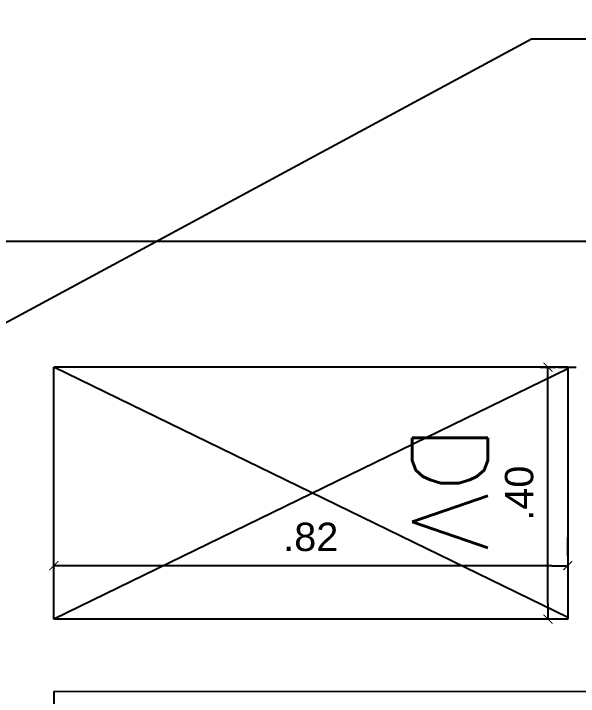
# Model space of a CAD drawing. Header units: metres. Extents: x 198 to 412, y -54 to 17.
# Drawn here: x 253.685 to 254.581, y -23.416 to -22.332 of the extents above; entities that cross this region are included whole.
import ezdxf
from ezdxf import colors
from ezdxf.entities.mleader import LeaderData, LeaderLine
from ezdxf.math import Vec2, Vec3

# ---------------------------------------------------------------- set-up
doc = ezdxf.new("R2010")
doc.units = ezdxf.units.M
doc.header["$LTSCALE"] = 10
doc.linetypes.add('HIDDEN', pattern=[0.375, 0.25, -0.125])
for name, color, linetype in [('A-MUROS', 6, 'Continuous'), ('A-Proyección', 1, 'HIDDEN'), ('A-Texto', 3, 'Continuous'), ('A-TEXTOS', 2, 'Continuous'), ('TCOTA', 1, 'Continuous')]:
    doc.layers.add(name, color=color, linetype=linetype)
doc.styles.add('ARIAL', font='arial.ttf')
doc.styles.add('T12', font='romans.shx', dxfattribs={"height": 0.12})
doc.dimstyles.new('ST-COTA-25', dxfattribs={"dimscale": 0.25, "dimtxt": 0.18, "dimasz": 0.1, "dimexe": 0.18, "dimexo": 0.0625, "dimgap": 0.09, "dimtad": 1, "dimzin": 4, "dimdsep": 46, "dimtxsty": 'ARIAL', "dimblk1": 'COTA_N', "dimblk2": 'COTA_N', "dimsah": 1, "dimcen": 0.09, "dimclrd": 8, "dimclre": 8, "dimclrt": 1, "dimadec": 0, "dimazin": 0, "dimtfac": 1, "dimtix": 1, "dimtmove": 0, "dimatfit": 3, "dimldrblk": 'COTA_N', "dimfxl": 0.18, "dimtolj": 1, "dimtzin": 0, "dimarcsym": 0})

# ---------------------------------------------------------------- blocks, each defined once
blk = doc.blocks.new('COTA_N')
for p, q in [((0, 0.5), (0, -0.5)), ((-1, 0), (0, 0))]:
    blk.add_line(p, q)
at = {"color": 3, "const_width": 0.065}
blk.add_lwpolyline([(0.141, 0.141), (0.283, 0.283), (0, 0), (-0.141, -0.141), (-0.283, -0.283)], dxfattribs=at)
blk = doc.blocks.new('*D524')
at = {"layer": 'Defpoints', "color": 0, "transparency": 16777216}
for p in [(254.5327, -22.8932), (254.5327, -22.8932), (254.5328, -23.2932)]:
    blk.add_point(p, dxfattribs=at)
at = {"layer": 'TCOTA', "color": 8, "lineweight": -2, "transparency": 16777216}
for p, q in [((254.5483, -22.8932), (254.5777, -22.8932)), ((254.5327, -23.2682), (254.5327, -22.9182)), ((254.5171, -23.2932), (254.4877, -23.2932))]:
    blk.add_line(p, q, dxfattribs=at)
at = {"layer": 'TCOTA', "color": 8, "lineweight": -2, "transparency": 16777216, "xscale": 0.025, "yscale": 0.025, "zscale": 0.025}
for p, rotation in [((254.5327, -22.8932), 90), ((254.5327, -23.2932), 270)]:
    blk.add_blockref('COTA_N', p, dxfattribs=dict(at, rotation=rotation))
at = {"layer": 'TCOTA', "color": 1, "transparency": 16777216, "insert": (254.4872, -23.0932), "char_height": 0.045, "attachment_point": 5, "rotation": 90, "style": 'ARIAL'}
blk.add_mtext('\\A1;.40', dxfattribs=at)
blk = doc.blocks.new('*D525')
at = {"layer": 'Defpoints', "color": 0, "transparency": 16777216}
for p in [(253.7489, -23.2083), (253.7489, -23.2083), (254.564, -23.2084)]:
    blk.add_point(p, dxfattribs=at)
at = {"layer": 'TCOTA', "color": 8, "lineweight": -2, "transparency": 16777216}
for p, q in [((253.7489, -23.1927), (253.7489, -23.1633)), ((254.564, -23.1928), (254.564, -23.1633)), ((254.539, -23.2083), (253.7739, -23.2083))]:
    blk.add_line(p, q, dxfattribs=at)
at = {"layer": 'TCOTA', "color": 8, "lineweight": -2, "transparency": 16777216, "xscale": 0.025, "yscale": 0.025, "zscale": 0.025, "rotation": 180}
blk.add_blockref('COTA_N', (253.7489, -23.2083), dxfattribs=at)
at = {"layer": 'TCOTA', "color": 8, "lineweight": -2, "transparency": 16777216, "xscale": 0.025, "yscale": 0.025, "zscale": 0.025}
blk.add_blockref('COTA_N', (254.564, -23.2083), dxfattribs=at)
at = {"layer": 'TCOTA', "color": 1, "transparency": 16777216, "insert": (254.1564, -23.1628), "char_height": 0.045, "attachment_point": 5, "style": 'ARIAL'}
blk.add_mtext('\\A1;.82', dxfattribs=at)

msp = doc.modelspace()

# ---------------------------------------------------------------- linework, layer by layer
at = {"layer": 'A-MUROS'}
for p, q in [((253.0085, -22.6932), (256.2578, -22.6932)), ((253.7489, -23.2931), (253.749, -22.8933)), ((254.564, -22.8932), (253.749, -22.8933)), ((254.564, -22.8932), (254.564, -23.2932)), ((254.564, -23.2932), (253.7489, -23.2931)), ((253.7489, -23.4082), (253.7488, -24.7926)), ((254.649, -23.4083), (253.7489, -23.4082))]:
    msp.add_line(p, q, dxfattribs=at)
at = {"layer": 'A-Proyección'}
for points in [[(254.564, -23.2908), (253.749, -22.8933)], [(254.564, -22.8956), (253.749, -23.2931)]]:
    msp.add_lwpolyline(points, dxfattribs=at)

# ---------------------------------------------------------------- texts
at = {"layer": 'A-Texto', "style": 'T12'}
msp.add_text('DV', height=0.12, rotation=270, dxfattribs=at).set_placement((254.3172, -22.9845))

# ---------------------------------------------------------------- dimensions: what is measured, and where the dimension line sits
at = {"layer": 'TCOTA'}
for base, p1, p2, angle, picture, middle in [((254.5327, -22.8932), (254.5328, -23.2932), (254.5327, -22.8932), 90, '*D524', (254.4872, -23.0932)), ((253.7489, -23.2083), (254.564, -23.2084), (253.7489, -23.2083), 180, '*D525', (254.1564, -23.1628))]:
    dim = msp.add_linear_dim(base=base, p1=p1, p2=p2, angle=angle, dimstyle='ST-COTA-25', dxfattribs=at)
    dim.commit()
    dim.dimension.update_dxf_attribs({"geometry": picture, "text_midpoint": middle})

# ---------------------------------------------------------------- leaders
at = {"layer": 'A-TEXTOS'}
ml = msp.add_multileader_mtext('Standard', dxfattribs=at)
ml.set_content('4', color=256, style='ARIAL')
ml.set_leader_properties(color=1)
ml.build(insert=Vec2(0, 0))
ml.multileader.update_dxf_attribs({"has_text_frame": 1, "arrow_head_size": 0.08, "scale": 0.02})
ctx = ml.context
ctx.base_point, ctx.scale, ctx.char_height, ctx.arrow_head_size, ctx.landing_gap_size, ctx.plane_origin = Vec3(254.7634, -22.3719), 0.02, 0.08, 0.08, 0.04, Vec3(253.1592, -22.3628)
notes = []
notes.append((ctx, [(0, (1, 1, 0), (254.5067, -22.3719), (1, 0), 0.2567, [(0, [(253.1675, -23.0954)], 0, [])])]))
ctx.mtext.insert, ctx.mtext.flow_direction = Vec3(254.8034, -22.3319), 5
for ctx, leaders in notes:
    for number, flags, end, landing, length, lines in leaders:
        leader = LeaderData()
        leader.index, (leader.has_last_leader_line, leader.has_dogleg_vector, leader.attachment_direction) = number, flags
        leader.last_leader_point, leader.dogleg_vector, leader.dogleg_length = Vec3(end), Vec3(landing), length
        for number, points, colour, breaks in lines:
            line = LeaderLine()
            line.index, line.vertices, line.color, line.breaks = number, Vec3.list(points), colors.encode_raw_color(colour), breaks
            leader.lines.append(line)
        ctx.leaders.append(leader)

doc.saveas('drawing.dxf')
